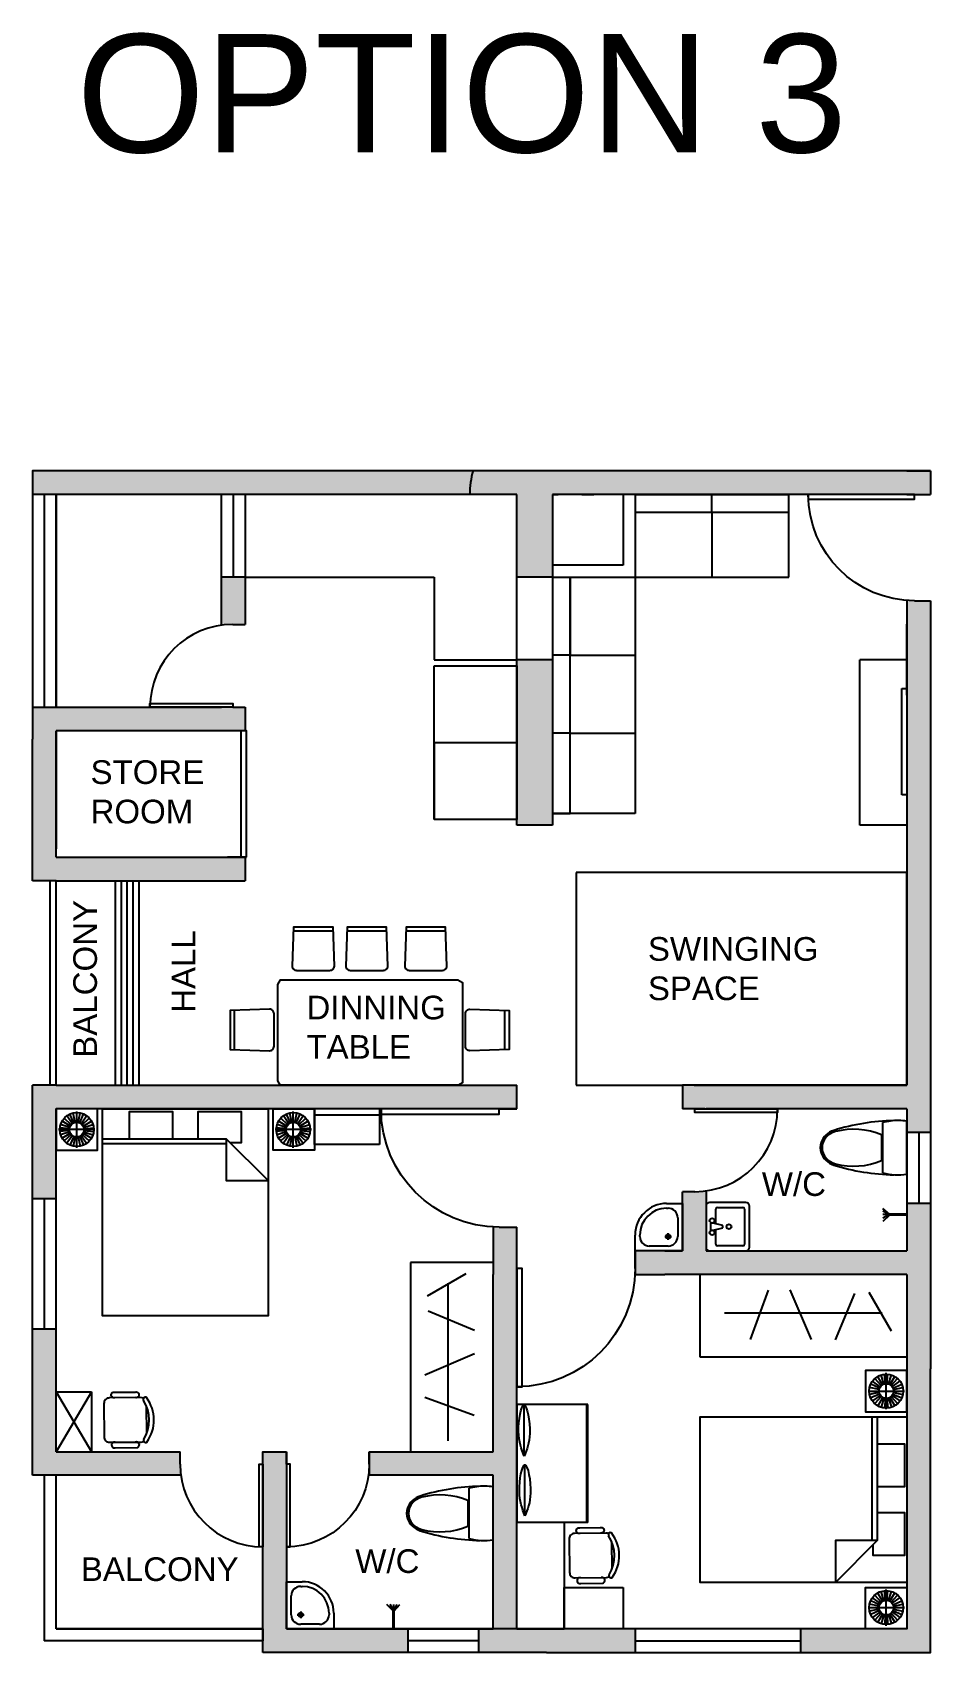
# Model space of a CAD drawing. Header units: metres. Extents: x 50.7 to 96.3, y 19.9 to 34.2.
# Drawn here: x 88.67 to 96.27, y 20.51 to 34.22 of the extents above; entities that cross this region are included whole.
import ezdxf

# ---------------------------------------------------------------- set-up
doc = ezdxf.new("R2010")
doc.units = ezdxf.units.M
doc.header["$MEASUREMENT"] = 0
doc.layers.get('0').update_dxf_attribs({"color": 1})
doc.styles.get("Standard").update_dxf_attribs({"font": 'arial.ttf'})

# ---------------------------------------------------------------- blocks, each defined once
blk = doc.blocks.new('*U2')
for p, q in [((0, 0), (0, -6)), ((40, 0), (40, -6))]:
    blk.add_line(p, q)
blk.add_lwpolyline([(0, 0), (0, 40), (1.75, 40), (1.75, 0)], close=True)
blk.add_arc((0, 0), 40, 0, 90)
blk = doc.blocks.new('*U3')
for p, q in [((0, 0), (0, -6)), ((40, 0), (40, -6))]:
    blk.add_line(p, q)
blk.add_lwpolyline([(0, 0), (40, 0), (40, -1.75), (0, -1.75)], close=True)
blk = doc.blocks.new('ban6c 1200x2100')
for points in [[(236, 2730), (221, 3178), (-221, 3178), (-236, 2730, 0.424007), (-186, 2678), (186, 2678, 0.424007)], [(726, 2467), (1175, 2452), (1175, 2010), (726, 1995, -0.424007), (675, 2045), (675, 2417, -0.424007)], [(726, 1857), (1175, 1842), (1175, 1401), (726, 1386, -0.424007), (675, 1436), (675, 1807, -0.424007)], [(726, 1185), (1175, 1170), (1175, 729), (726, 714, -0.424007), (675, 764), (675, 1135, -0.424007)], [(236, 448), (221, 0), (-221, 0), (-236, 448, -0.424007), (-186, 500), (186, 500, -0.424007)]]:
    blk.add_lwpolyline(points, format="xyb", close=True)
for points in [[(-222, 3128), (223, 3128)], [(1125, 2008), (1125, 2453)], [(1125, 1399), (1125, 1844)], [(1125, 727), (1125, 1172)], [(-222, 50), (223, 50)]]:
    blk.add_lwpolyline(points)
blk.add_lwpolyline([(-578, 2634), (518, 2634), (570, 2604), (570, 585), (540, 534), (-600, 534), (-630, 585), (-630, 2604)], close=True)
blk = doc.blocks.new('g.doi2000x2400')
at = {"color": 44}
for p, q in [((-1341, -214), (-1447, -180)), ((-1334, -198), (-1430, -142)), ((-1324, -183), (-1406, -109)), ((-1310, -172), (-1376, -81)), ((-1295, -163), (-1340, -61)), ((-1278, -157), (-1301, -48)), ((-1242, -157), (-1219, -48)), ((-1226, -163), (-1180, -61)), ((-1210, -172), (-1145, -81)), ((-1197, -183), (-1114, -109)), ((-1186, -198), (-1090, -142)), ((-1179, -214), (-1073, -180)), ((1172, -214), (1066, -180)), ((1179, -198), (1083, -142)), ((1190, -183), (1107, -109)), ((1203, -172), (1138, -81)), ((1219, -163), (1173, -61)), ((1236, -157), (1212, -48)), ((1271, -157), (1294, -48)), ((1288, -163), (1333, -61)), ((1303, -172), (1369, -81)), ((1317, -183), (1399, -109)), ((1327, -198), (1423, -142)), ((1334, -214), (1440, -180)), ((-1345, -232), (-1456, -220)), ((-1345, -249), (-1456, -261)), ((-1341, -267), (-1447, -301)), ((-1334, -283), (-1430, -339)), ((-1324, -298), (-1406, -372)), ((-1310, -309), (-1376, -399)), ((-1295, -318), (-1340, -420)), ((-1278, -324), (-1301, -433)), ((-1242, -324), (-1219, -433)), ((-1226, -318), (-1180, -420)), ((-1210, -309), (-1145, -399)), ((-1197, -298), (-1114, -372)), ((-1186, -283), (-1090, -339)), ((-1179, -267), (-1073, -301)), ((-1175, -232), (-1065, -220)), ((-1175, -249), (-1065, -261)), ((1168, -232), (1058, -220)), ((1168, -249), (1058, -261)), ((1172, -267), (1066, -301)), ((1179, -283), (1083, -339)), ((1190, -298), (1107, -372)), ((1203, -309), (1138, -399)), ((1219, -318), (1173, -420)), ((1236, -324), (1212, -433)), ((1271, -324), (1294, -433)), ((1288, -318), (1333, -420)), ((1303, -309), (1369, -399)), ((1317, -298), (1399, -372)), ((1327, -283), (1423, -339)), ((1334, -267), (1440, -301)), ((1338, -232), (1449, -220)), ((1338, -249), (1449, -261))]:
    blk.add_line(p, q, dxfattribs=at)
for p, q in [((-1260, -450), (-1260, -30)), ((1253, -450), (1253, -30)), ((-1050, -240), (-1470, -240)), ((1463, -240), (1043, -240)), ((475, -403), (-960, -403))]:
    blk.add_line(p, q)
for points in [[(960, 0), (960, -2400), (-960, -2400), (-960, 0)], [(1020, 0), (1500, 0), (1500, -480), (1020, -480)], [(-1020, 0), (-1500, 0), (-1500, -480), (-1020, -480)]]:
    blk.add_lwpolyline(points, close=True)
for points in [[(-648, -346), (-648, -29), (-149, -29), (-149, -346)], [(149, -346), (149, -29), (648, -29), (648, -394), (523, -394)], [(-960, -346), (475, -346), (475, -830), (960, -830), (475, -346)]]:
    blk.add_lwpolyline(points)
for centre, radius in [((-1260, -240), 197), ((-1260, -240), 85.2), ((1253, -240), 197), ((1253, -240), 85.2)]:
    blk.add_circle(centre, radius)
blk = doc.blocks.new('ghe 2')
blk.add_line((-466, 151), (-466, -151))
for points in [[(-434, 213, 0.829608), (-466, 243, 0.333333), (-466, -243, 0.829608), (-434, -213)], [(-433, 213, 0.290756), (-433, -213)], [(-433, -236, 0.120944), (-405, -243), (-61, -243, 0.414214), (0, -182), (0, 182, 0.414214), (-61, 243), (-405, 243, 0.120944), (-433, 236)], [(-121, 243, 1.333333), (-121, 304), (-362, 304, 1), (-344, 243)], [(-121, -244, -1.333333), (-121, -305), (-344, -305, -1.333333), (-344, -244)]]:
    blk.add_lwpolyline(points, format="xyb")
blk = doc.blocks.new('lavabo8')
for p, q in [((0, 0), (0, 450)), ((0, 450), (150, 450)), ((45, 135), (45, 315)), ((135, 405), (150, 405)), ((135, 167), (135, 103)), ((450, 0), (0, 0)), ((103, 135), (167, 135)), ((315, 45), (135, 45)), ((405, 150), (405, 135)), ((450, 150), (450, 0))]:
    blk.add_line(p, q)
blk.add_circle((135, 135), 21.2)
for centre, radius, start, end in [((135, 315), 90, 90, 180), ((150, 150), 300, 0, 90), ((150, 150), 255, 0, 90), ((135, 135), 90, 180, 270), ((315, 135), 90, 270, 0)]:
    blk.add_arc(centre, radius, start, end)
blk = doc.blocks.new('mb-xibet2')
for p, q in [((225, 0), (-225, 0)), ((231, -51), (225, 0)), ((225, -154), (231, -104)), ((231, -104), (231, -51)), ((214, -206), (-214, -206)), ((-110, -216), (110, -216)), ((214, -206), (225, -154))]:
    blk.add_line(p, q)
for centre, radius, start, end in [((241, -78), 472, 170.5377, 187.7399), ((1627, -72), 1858, 181.2224, 197.2477), ((-1627, -72), 1858, 342.7523, 358.7776), ((241, -78), 472, 187.7399, 195.822), ((457, -452), 614, 157.3737, 194.7786), ((-457, -452), 614, 345.2214, 22.6263), ((12, -573), 167, 197.2477, 249.5476), ((24, -566), 166, 194.7786, 226.8543), ((0, -591), 131, 226.8543, 313.1457), ((-12, -573), 167, 290.4524, 342.7523), ((-24, -566), 166, 313.1457, 345.2214), ((0, -607), 131, 249.5476, 290.4524)]:
    blk.add_arc(centre, radius, start, end)
blk = doc.blocks.new('lavabo2')
for p, q in [((212.5, 0), (-212.5, 0)), ((-250, -37.5), (-250, -412.5)), ((-200, -381.25), (-200, -118.75)), ((-181.25, -100), (-31.25, -100)), ((-37.5, -50), (37.5, -50)), ((-37.5, -75), (-12.5, -175)), ((12.5, -175), (37.5, -75)), ((31.25, -100), (181.25, -100)), ((200, -118.75), (200, -381.25)), ((250, -412.5), (250, -37.5)), ((-12.5, -175), (12.5, -175)), ((-212.5, -450), (212.5, -450)), ((181.25, -400), (-181.25, -400))]:
    blk.add_line(p, q)
for centre in [(-62.5, -62.5), (62.5, -62.5), (0, -237.5)]:
    blk.add_circle(centre, 25)
for centre, radius, start, end in [((-212.5, -37.5), 37.5, 90, 180), ((212.5, -37.5), 37.5, 0, 90), ((-181.25, -118.75), 18.75, 90, 180), ((181.25, -118.75), 18.75, 0, 90), ((-212.5, -412.5), 37.5, 180, 270), ((-181.25, -381.25), 18.75, 180, 270), ((181.25, -381.25), 18.75, 270, 0), ((212.5, -412.5), 37.5, 270, 0)]:
    blk.add_arc(centre, radius, start, end)

msp = doc.modelspace()

# ---------------------------------------------------------------- hatches: boundary and pattern name
h = msp.add_hatch(color=7)
h.dxf.hatch_style = 1
h.paths.add_polyline_path([(90.465, 29.608), (90.265, 29.608), (90.265, 29.201, -0.034047), (90.36, 29.208), (90.465, 29.208)])
h.paths.add_polyline_path([(96.265, 30.508), (96.065, 30.508), (88.865, 30.508), (88.665, 30.508), (88.665, 30.308), (88.865, 30.308), (90.265, 30.308), (90.465, 30.308), (92.765, 30.308), (92.765, 29.608), (93.065, 29.608), (93.065, 30.308), (93.115, 30.308), (96.065, 30.308), (96.13, 30.308), (96.265, 30.308)])
h = msp.add_hatch(color=7)
h.dxf.hatch_style = 1
h.paths.add_polyline_path([(92.565, 22.208), (91.515, 22.208), (91.515, 22.103), (91.515, 22.008), (92.565, 22.008), (92.565, 20.708), (92.765, 20.708), (92.765, 24.108), (92.615, 24.108, -0.012506), (92.565, 24.109), (92.565, 23.809), (92.565, 23.708)])
h.paths.add_polyline_path([(92.565, 20.708), (92.441, 20.708), (92.441, 20.608), (92.441, 20.508), (93.015, 20.508), (93.765, 20.508), (93.765, 20.708)])
h.paths.add_polyline_path([(90.815, 20.708), (90.815, 21.108), (90.815, 22.208), (90.615, 22.208), (90.615, 22.103), (90.615, 21.403), (90.615, 20.508), (90.665, 20.508), (91.841, 20.508), (91.841, 20.708)])
h.paths.add_polyline_path([(96.065, 20.508), (96.265, 20.508), (96.265, 20.708), (96.265, 22.908), (96.265, 24.308), (96.065, 24.308), (96.065, 23.908), (94.365, 23.908), (94.365, 24.414, -0.034047), (94.27, 24.408), (94.165, 24.408), (94.165, 23.908), (93.765, 23.908), (93.765, 23.758), (93.765, 23.708), (93.815, 23.708), (94.015, 23.708), (94.415, 23.708), (96.065, 23.708), (96.065, 22.908), (96.065, 20.708), (95.715, 20.708), (95.265, 20.708), (95.165, 20.708), (95.165, 20.508)])
h.paths.add_polyline_path([(94.97, 25.108), (95.688, 25.108), (96.065, 25.108), (96.065, 24.908), (96.265, 24.908), (96.265, 29.408), (96.13, 29.408, -0.018073), (96.065, 29.41), (96.065, 25.508), (96.065, 25.308), (94.265, 25.308), (94.215, 25.308), (94.165, 25.308), (94.165, 25.108), (94.27, 25.108)])
h = msp.add_hatch(color=7)
h.dxf.hatch_style = 1
h.paths.add_polyline_path([(93.065, 28.908), (92.765, 28.908), (92.765, 27.508), (93.065, 27.508)])
h = msp.add_hatch(color=7)
h.dxf.hatch_style = 1
h.paths.add_polyline_path([(88.865, 28.308), (90.465, 28.308), (90.465, 28.508), (90.36, 28.508), (89.66, 28.508), (88.765, 28.508), (88.665, 28.508), (88.665, 28.238), (88.665, 27.038), (88.865, 27.038), (89.365, 27.038), (90.265, 27.038), (90.465, 27.038), (90.465, 27.238), (90.429, 27.238), (90.315, 27.238), (90.265, 27.238), (88.865, 27.238), (88.865, 27.358)])
h.paths.add_polyline_path([(92.765, 25.308), (89.415, 25.308), (88.865, 25.308), (88.815, 25.308), (88.665, 25.308), (88.665, 24.348), (88.865, 24.348), (88.865, 24.508), (88.865, 25.108), (92.765, 25.108)])
h.paths.add_polyline_path([(88.865, 23.248), (88.665, 23.248), (88.665, 22.008), (89.922, 22.008, -0.034047), (89.915, 22.103), (89.915, 22.208), (88.865, 22.208)])

# ---------------------------------------------------------------- linework, layer by layer
at = {"color": 7, "true_color": 0xffffff}
for p, q in [((96.065, 30.508), (96.265, 30.508)), ((96.265, 30.508), (96.265, 30.308)), ((88.865, 28.508), (88.865, 30.308)), ((90.265, 30.308), (88.865, 30.308)), ((88.865, 30.308), (88.865, 28.508)), ((92.765, 30.308), (90.465, 30.308)), ((92.765, 30.308), (90.465, 30.308)), ((92.765, 30.308), (90.465, 30.308)), ((96.065, 30.308), (93.065, 30.308)), ((93.115, 30.308), (93.065, 30.308)), ((96.065, 30.308), (93.065, 30.308)), ((93.065, 30.308), (93.115, 30.308)), ((96.065, 30.308), (93.315, 30.308)), ((96.065, 30.308), (96.265, 30.308)), ((96.065, 29.41), (96.065, 25.308)), ((96.065, 29.41), (96.065, 25.508)), ((96.065, 29.41), (96.065, 25.508)), ((96.265, 29.408), (96.265, 24.908)), ((88.865, 28.238), (88.865, 28.308)), ((88.865, 28.308), (88.865, 27.308)), ((88.665, 27.038), (88.665, 28.238)), ((88.865, 27.358), (88.865, 28.238)), ((88.865, 27.238), (88.865, 27.358)), ((88.865, 25.308), (88.865, 27.038)), ((96.065, 25.508), (96.065, 25.308)), ((88.665, 22.008), (88.665, 25.308)), ((88.865, 22.208), (88.865, 25.108)), ((96.065, 25.108), (96.065, 24.908)), ((96.065, 24.908), (96.065, 23.908)), ((96.065, 24.908), (96.065, 23.908)), ((96.265, 24.908), (96.265, 22.908)), ((96.065, 23.708), (96.065, 22.908)), ((96.065, 22.908), (96.065, 20.708)), ((92.565, 20.708), (90.815, 20.708)), ((90.815, 20.708), (92.565, 20.708)), ((96.065, 20.708), (92.565, 20.708)), ((93.015, 20.708), (92.765, 20.708)), ((96.065, 20.708), (93.015, 20.708)), ((96.065, 20.708), (93.015, 20.708)), ((93.015, 20.508), (90.665, 20.508))]:
    msp.add_line(p, q, dxfattribs=at)
for p, q in [((88.865, 30.308), (88.665, 30.308)), ((88.865, 30.308), (88.765, 30.308)), ((88.765, 30.308), (88.765, 28.508)), ((90.265, 29.201), (90.265, 30.308)), ((90.365, 30.308), (90.365, 29.608)), ((90.465, 30.308), (90.465, 29.208)), ((90.465, 30.308), (90.465, 29.608)), ((92.765, 27.508), (92.765, 30.308)), ((93.065, 30.308), (93.065, 27.508)), ((93.315, 30.308), (93.415, 30.308)), ((93.665, 30.308), (93.665, 29.708)), ((93.665, 29.708), (93.065, 29.708)), ((88.665, 28.508), (88.765, 28.508)), ((88.765, 28.508), (90.265, 28.508)), ((90.465, 28.508), (90.465, 28.308)), ((90.465, 28.308), (88.865, 28.308)), ((93.065, 27.508), (92.765, 27.508)), ((88.865, 27.238), (90.265, 27.238)), ((90.265, 27.238), (90.465, 27.238)), ((90.465, 27.238), (90.465, 27.038)), ((88.865, 27.038), (90.265, 27.038)), ((88.865, 27.038), (89.365, 27.038)), ((89.365, 27.038), (89.365, 25.308)), ((89.565, 27.038), (89.565, 25.308)), ((90.265, 27.038), (90.465, 27.038)), ((88.865, 25.308), (89.415, 25.308)), ((89.415, 25.308), (92.765, 25.308)), ((92.765, 25.108), (92.765, 25.308)), ((94.215, 25.308), (94.165, 25.308)), ((94.165, 25.308), (94.165, 25.108)), ((92.765, 25.108), (88.865, 25.108)), ((94.355, 25.108), (94.165, 25.108)), ((94.165, 23.908), (94.165, 24.408)), ((94.365, 24.414), (94.365, 23.908)), ((88.865, 24.348), (88.665, 24.348)), ((88.865, 24.348), (88.765, 24.348)), ((88.765, 24.348), (88.765, 23.248)), ((92.565, 24.109), (92.565, 23.708)), ((92.765, 20.708), (92.765, 24.108)), ((94.015, 23.908), (94.165, 23.908)), ((94.365, 23.908), (96.065, 23.908)), ((92.565, 22.208), (92.565, 23.708)), ((94.415, 23.708), (94.015, 23.708)), ((96.065, 23.708), (94.415, 23.708)), ((88.665, 23.248), (88.865, 23.248)), ((88.865, 22.208), (89.915, 22.208)), ((89.922, 22.008), (88.665, 22.008)), ((92.565, 22.008), (91.515, 22.008)), ((92.565, 20.708), (92.565, 22.008)), ((93.765, 20.708), (93.765, 20.508)), ((93.765, 20.708), (93.765, 20.608)), ((95.165, 20.708), (95.165, 20.508)), ((93.765, 20.608), (95.165, 20.608))]:
    msp.add_line(p, q)
at = {"color": 2}
for p, q in [((90.465, 30.308), (90.265, 30.308)), ((90.465, 30.308), (90.365, 30.308)), ((90.465, 29.608), (90.265, 29.608)), ((95.665, 27.508), (95.665, 28.908)), ((96.065, 28.908), (95.665, 28.908)), ((96.065, 27.108), (93.265, 27.108)), ((93.265, 27.108), (93.265, 25.308)), ((96.065, 25.308), (96.065, 27.108)), ((93.265, 25.308), (94.165, 25.308)), ((91.053, 24.808), (91.053, 25.108)), ((91.053, 25.108), (91.053, 25.058)), ((91.615, 25.108), (91.415, 25.108)), ((91.603, 25.108), (91.603, 24.808)), ((91.053, 25.058), (91.603, 25.058)), ((96.265, 24.908), (96.065, 24.908)), ((96.265, 24.908), (96.165, 24.908)), ((96.165, 24.908), (96.165, 24.308)), ((91.603, 24.808), (91.053, 24.808)), ((95.917, 24.219), (95.862, 24.266)), ((96.265, 24.308), (96.065, 24.308)), ((95.916, 24.214), (95.862, 24.244)), ((95.916, 24.214), (95.862, 24.183)), ((95.916, 24.214), (95.862, 24.214)), ((95.917, 24.209), (95.862, 24.156)), ((96.065, 24.219), (95.917, 24.219)), ((96.065, 24.209), (95.917, 24.209)), ((92.565, 24.109), (92.565, 23.809)), ((92.565, 23.809), (91.865, 23.809)), ((91.865, 23.809), (91.865, 22.208)), ((92.332, 23.713), (92.006, 23.525)), ((92.181, 23.634), (92.181, 22.299)), ((94.315, 23.008), (94.315, 23.708)), ((96.065, 23.708), (96.065, 23.008)), ((94.89, 23.575), (94.737, 23.157)), ((95.256, 23.156), (95.076, 23.576)), ((95.621, 23.546), (95.458, 23.154)), ((95.935, 23.229), (95.746, 23.555)), ((92.015, 23.4), (92.407, 23.237)), ((95.855, 23.38), (94.52, 23.38)), ((92.405, 23.035), (91.985, 22.854)), ((96.065, 23.008), (94.315, 23.008)), ((88.865, 22.714), (89.165, 22.714)), ((88.865, 22.714), (89.165, 22.208)), ((89.165, 22.714), (88.865, 22.208)), ((89.165, 22.714), (89.165, 22.208)), ((91.986, 22.669), (92.404, 22.516)), ((93.365, 22.608), (92.765, 22.608)), ((92.765, 22.608), (92.765, 21.608)), ((92.827, 22.17), (92.825, 22.601)), ((93.355, 21.608), (93.355, 22.608)), ((93.365, 21.608), (93.365, 22.608)), ((92.833, 21.665), (92.831, 22.096)), ((88.865, 22.008), (88.765, 22.008)), ((88.765, 22.008), (88.765, 20.608)), ((88.865, 20.708), (88.865, 22.008)), ((93.165, 21.608), (92.765, 21.608)), ((93.365, 21.608), (92.765, 21.608)), ((93.165, 21.608), (93.165, 20.708)), ((93.165, 20.708), (93.165, 21.058)), ((93.165, 21.058), (93.665, 21.058)), ((93.665, 21.058), (93.665, 20.708)), ((91.717, 20.861), (91.664, 20.916)), ((91.722, 20.863), (91.691, 20.916)), ((91.717, 20.708), (91.717, 20.861)), ((91.722, 20.863), (91.752, 20.916)), ((91.722, 20.863), (91.722, 20.916)), ((91.727, 20.861), (91.774, 20.916)), ((91.727, 20.708), (91.727, 20.861)), ((90.615, 20.708), (88.865, 20.708)), ((88.865, 20.708), (90.615, 20.708)), ((90.615, 20.708), (90.615, 20.608)), ((91.841, 20.708), (91.841, 20.508)), ((92.441, 20.708), (92.441, 20.508)), ((92.441, 20.708), (92.441, 20.608)), ((92.765, 20.708), (93.165, 20.708)), ((93.165, 20.708), (93.165, 20.786)), ((96.065, 20.708), (95.265, 20.708)), ((90.615, 20.608), (88.765, 20.608)), ((92.441, 20.608), (91.841, 20.608))]:
    msp.add_line(p, q, dxfattribs=at)
at = {"color": 40, "true_color": 0xf8d731}
for p, q in [((92.765, 29.608), (92.765, 30.308)), ((93.765, 30.308), (95.065, 30.308)), ((93.765, 30.308), (93.765, 29.608)), ((93.765, 30.308), (93.765, 30.158)), ((94.415, 30.158), (94.415, 30.308)), ((95.065, 29.608), (95.065, 30.308)), ((93.765, 30.158), (95.065, 30.158)), ((93.765, 30.158), (94.415, 30.158)), ((94.415, 30.158), (94.415, 29.608)), ((92.765, 28.908), (92.765, 29.618)), ((90.465, 29.608), (92.065, 29.608)), ((92.065, 29.608), (92.065, 28.908)), ((93.065, 29.608), (93.065, 27.608)), ((93.065, 29.608), (93.765, 29.608)), ((93.215, 27.608), (93.215, 29.608)), ((93.215, 29.608), (93.215, 28.948)), ((93.765, 29.608), (95.065, 29.608)), ((93.765, 29.608), (93.765, 27.608)), ((96.065, 28.61), (96.065, 29.21)), ((93.215, 28.948), (93.065, 28.948)), ((93.215, 28.948), (93.765, 28.948)), ((92.065, 28.908), (92.765, 28.908)), ((92.065, 27.558), (92.065, 28.858)), ((92.065, 28.858), (92.765, 28.858)), ((92.765, 28.858), (92.765, 27.558)), ((96.023, 27.765), (96.023, 28.665)), ((96.023, 28.665), (96.065, 28.665)), ((96.065, 28.61), (96.065, 28.51)), ((93.215, 28.288), (93.065, 28.288)), ((93.215, 28.288), (93.765, 28.288)), ((92.065, 28.208), (92.065, 27.558)), ((92.065, 27.558), (92.065, 28.208)), ((92.065, 28.208), (92.765, 28.208)), ((96.065, 27.765), (96.023, 27.765)), ((92.765, 27.558), (92.065, 27.558)), ((93.765, 27.608), (93.065, 27.608)), ((93.065, 27.608), (93.215, 27.608)), ((96.065, 27.508), (95.665, 27.508)), ((89.415, 27.038), (89.415, 25.308)), ((89.465, 27.038), (89.465, 25.308)), ((89.515, 27.038), (89.515, 25.308)), ((96.065, 25.308), (96.065, 25.708)), ((92.265, 25.308), (90.765, 25.308)), ((94.265, 25.308), (96.065, 25.308)), ((95.165, 25.308), (94.815, 25.308))]:
    msp.add_line(p, q, dxfattribs=at)
at = {"color": 7}
for p, q in [((93.065, 29.608), (92.765, 29.608)), ((93.065, 28.908), (92.765, 28.908)), ((88.865, 27.038), (88.665, 27.038)), ((88.815, 25.308), (88.815, 27.038)), ((88.865, 25.308), (88.665, 25.308)), ((88.865, 25.308), (88.815, 25.308))]:
    msp.add_line(p, q, dxfattribs=at)
at = {"color": 7, "true_color": 0xffffff}
for points in [[(96.265, 30.508), (88.865, 30.508), (88.665, 30.508), (88.665, 28.238)], [(93.015, 20.508), (96.065, 20.508), (96.265, 20.508), (96.265, 20.708), (96.265, 22.908)], [(90.665, 20.508), (90.615, 20.508)]]:
    msp.add_lwpolyline(points, dxfattribs=at)
for points in [[(96.065, 25.308), (95.688, 25.308), (94.215, 25.308)], [(96.065, 25.108), (95.688, 25.108), (94.365, 25.108)], [(94.015, 23.908), (93.815, 23.908), (93.765, 23.908), (93.765, 23.708), (93.815, 23.708), (94.015, 23.708)], [(90.615, 20.508), (90.615, 22.008), (90.615, 22.208), (90.815, 22.208)], [(91.515, 22.208), (92.565, 22.208)]]:
    msp.add_lwpolyline(points)
at = {"color": 7}
msp.add_arc((93.065, 30.308), 0.7, 163.3985, 180, dxfattribs=at)
at = {"color": 2}
for points in [[(92.827, 22.17), (92.874, 22.362), (92.824, 22.601), (92.779, 22.379), (92.827, 22.17)], [(92.833, 21.665), (92.88, 21.857), (92.831, 22.096), (92.786, 21.875), (92.833, 21.665)]]:
    msp.add_spline(points, degree=3, dxfattribs=at)
at = {"layer": 'Defpoints', "color": 1}
for p, q in [((90.815, 22.208), (90.815, 20.708)), ((91.515, 22.208), (91.515, 22.008))]:
    msp.add_line(p, q, dxfattribs=at)

# ---------------------------------------------------------------- block references
for name, p, xscale, yscale, zscale, rotation in [('*U2', (96.13, 30.308), -0.0225, 0.0225, 0.0225, 90), ('*U2', (90.36, 28.508), 0.01750000000000001, 0.01750000000000001, 0.01750000000000001, 90.00000000000001), ('*U3', (90.476, 27.238), -0.02675000000000032, 0.02675000000000032, 0.02675000000000032, 270), ('ban6c 1200x2100', (92.7, 25.776), 0.0007432960362291797, 0.0007432960362291797, 0.0007432960362291797, 90), ('*U2', (92.615, 25.108), -0.02500000000000013, 0.02500000000000013, 0.02500000000000013, 90), ('*U2', (94.27, 25.108), 0.01749999999999997, 0.01749999999999997, 0.01749999999999997, 270), ('mb-xibet2', (96.065, 24.78), 0.0009947849784895154, 0.0009947849784895154, 0.0009947849784895154, 269.9999999999999), ('lavabo8', (94.165, 23.908), 0.0008888888888802367, 0.0008888888888802367, 0.0008888888888802367, 90), ('lavabo2', (94.365, 24.112), 0.000816138517849835, 0.000816138517849835, 0.000816138517849835, 90), ('*U2', (92.765, 23.758), -0.02500000000000013, 0.02500000000000013, 0.02500000000000013, 180), ('g.doi2000x2400', (96.065, 21.802), 0.0007291667578125094, 0.0007291667578125094, 0.0007291667578125094, 270), ('ghe 2', (89.271, 22.475), 0.0007728916860948982, 0.0007728916860948982, 0.0007728916860948982, 180.4051153414572), ('*U2', (90.615, 22.103), 0.0175000000000001, 0.0175000000000001, 0.0175000000000001, 180), ('*U2', (90.815, 22.103), -0.0175000000000001, 0.0175000000000001, 0.0175000000000001, 180), ('mb-xibet2', (92.565, 21.686), 0.0009947849784895154, 0.0009947849784895154, 0.0009947849784895154, 269.9999999999999), ('ghe 2', (93.208, 21.327), 0.0007728916860948982, 0.0007728916860948982, 0.0007728916860948982, 180.8195095622706)]:
    msp.add_blockref(name, p, dxfattribs=dict(xscale=xscale, yscale=yscale, zscale=zscale, rotation=rotation))
for name, p, xscale, yscale, zscale in [('g.doi2000x2400', (89.959, 25.108), 0.0007291667578125094, 0.0007291667578125094, 0.0007291667578125094), ('lavabo8', (90.815, 20.708), 0.0008888888888802367, 0.0008888888888802367, 0.0008888888888802367)]:
    msp.add_blockref(name, p, dxfattribs=dict(xscale=xscale, yscale=yscale, zscale=zscale))

# ---------------------------------------------------------------- texts
at = {"color": 7, "attachment_point": 1}
for s, width, heights, insert, char_height in [('OPTION 3', 7.78429, [0.486], (89.038, 34.202), 1), ('STORE ROOM', 1.33659, [0], (89.157, 28.058), 0.2), ('SWINGING SPACE', 2.10006, [0], (93.873, 26.562), 0.2), ('DINNING TABLE', 1.34454, [0], (90.984, 26.066), 0.2), ('W/C', 0.85888, [0], (94.837, 24.572), 0.2), ('W/C', 0.85888, [0], (91.397, 21.382), 0.2), ('BALCONY', 1.45586, [0], (89.075, 21.314), 0.2)]:
    msp.add_mtext_dynamic_manual_height_columns(s, width=width, gutter_width=1, heights=heights, dxfattribs=dict(at, insert=insert, char_height=char_height))
at = {"color": 7, "char_height": 0.2, "attachment_point": 1, "rotation": 90}
for s, width, insert in [('BALCONY', 1.45586, (89.011, 25.541)), ('HALL', 0.45875, (89.844, 25.921))]:
    msp.add_mtext_dynamic_manual_height_columns(s, width=width, gutter_width=1, heights=[0], dxfattribs=dict(at, insert=insert))

doc.saveas('drawing.dxf')
